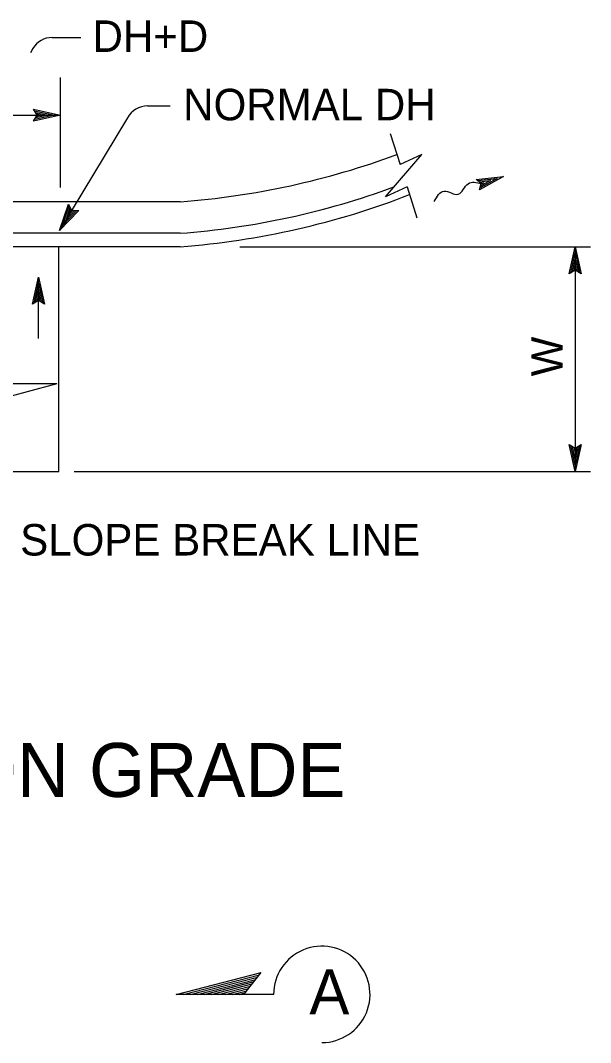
# Model space of a CAD drawing. Extents: x -894 to 866, y -472 to 714.
# Drawn here: x -415.4 to -288.6, y 157.2 to 384.6 of the extents above; entities that cross this region are included whole.
import ezdxf

# ---------------------------------------------------------------- set-up
doc = ezdxf.new("R2010")
doc.units = 0
for name, color, linetype in [('df_DETAIL-anno', 7, 'Continuous'), ('df_FLOW-LINE', 7, 'Continuous'), ('mc_CURB-GUTTER', 7, 'Continuous'), ('pp_PRESENTATION', 7, 'Continuous'), ('str_Concrete-A', 7, 'Continuous')]:
    doc.layers.add(name, color=color, linetype=linetype)

msp = doc.modelspace()

# ---------------------------------------------------------------- linework, layer by layer
at = {"layer": 'df_DETAIL-anno'}
for p, q in [((-408.4, 380.77), (-401.99, 380.77)), ((-412.69, 378.35), (-413.23, 377.41)), ((-406.51, 347.44), (-406.51, 371.86)), ((-411.71, 363.5), (-412.51, 364.84)), ((-412.51, 364.84), (-412.51, 364.84)), ((-412.51, 364.84), (-406.51, 363.5)), ((-412.29, 364.49), (-407.89, 363.5)), ((-412.06, 364.13), (-409.27, 363.5)), ((-411.88, 363.78), (-410.65, 363.51)), ((-387.18, 365.58), (-382.15, 365.58)), ((-439.87, 363.5), (-406.51, 363.5)), ((-406.51, 363.5), (-412.51, 362.17)), ((-412.51, 362.17), (-411.71, 363.5)), ((-412.51, 362.17), (-412.51, 362.17)), ((-407.9, 363.5), (-412.27, 362.53)), ((-409.27, 363.5), (-412.1, 362.88)), ((-410.65, 363.51), (-411.86, 363.24)), ((-391.6, 362.93), (-406.74, 337.88)), ((-406.51, 363.5), (-406.51, 363.5)), ((-406.74, 337.88), (-404.77, 343.71)), ((-406.02, 339.08), (-404.58, 343.32)), ((-404.77, 343.71), (-404.77, 343.71)), ((-404.77, 343.71), (-404.05, 342.34)), ((-402.48, 342.33), (-406.74, 337.88)), ((-402.9, 342.33), (-406.02, 339.07)), ((-405.3, 340.25), (-404.38, 342.99)), ((-403.33, 342.31), (-405.3, 340.25)), ((-404.59, 341.43), (-404.19, 342.6)), ((-403.72, 342.34), (-404.59, 341.43)), ((-404.05, 342.34), (-402.48, 342.33)), ((-402.48, 342.33), (-402.48, 342.33)), ((-406.74, 337.88), (-406.74, 337.88)), ((-366.64, 334.23), (-288.6, 334.23)), ((-293.33, 328.23), (-291.99, 334.23)), ((-293.33, 328.23), (-291.99, 334.23)), ((-291.99, 334.23), (-291.99, 284.25)), ((-291.99, 334.23), (-291.99, 334.23)), ((-291.99, 334.23), (-290.66, 328.23)), ((-291.99, 334.23), (-291.99, 334.23)), ((-291.99, 334.23), (-290.66, 328.23)), ((-292.97, 328.44), (-291.99, 332.85)), ((-292.97, 328.44), (-291.99, 332.85)), ((-291.98, 332.84), (-291.02, 328.46)), ((-291.98, 332.84), (-291.02, 328.46)), ((-292.61, 328.68), (-291.99, 331.47)), ((-292.61, 328.68), (-291.99, 331.47)), ((-292.27, 328.85), (-291.99, 330.08)), ((-292.27, 328.85), (-291.99, 330.08)), ((-291.99, 331.47), (-291.36, 328.64)), ((-291.99, 331.47), (-291.36, 328.64)), ((-291.99, 330.08), (-291.72, 328.88)), ((-291.99, 330.08), (-291.72, 328.88)), ((-291.99, 329.03), (-293.33, 328.23)), ((-291.99, 329.03), (-293.33, 328.23)), ((-293.33, 328.23), (-293.33, 328.23)), ((-293.33, 328.23), (-293.33, 328.23)), ((-290.66, 328.23), (-291.99, 329.03)), ((-290.66, 328.23), (-291.99, 329.03)), ((-290.66, 328.23), (-290.66, 328.23)), ((-290.66, 328.23), (-290.66, 328.23)), ((-291.99, 284.25), (-293.32, 290.25)), ((-293.32, 290.25), (-293.32, 290.25)), ((-293.32, 290.25), (-291.99, 289.45)), ((-291.99, 284.25), (-293.32, 290.25)), ((-293.32, 290.25), (-293.32, 290.25)), ((-293.32, 290.25), (-291.99, 289.45)), ((-291.99, 285.64), (-292.96, 290.01)), ((-291.99, 285.64), (-292.96, 290.01)), ((-291.99, 287.01), (-292.61, 289.84)), ((-291.99, 287.01), (-292.61, 289.84)), ((-291.98, 288.39), (-292.25, 289.6)), ((-291.98, 288.39), (-292.25, 289.6)), ((-291.99, 289.45), (-290.65, 290.25)), ((-290.65, 290.25), (-291.99, 284.25)), ((-291.99, 289.45), (-290.65, 290.25)), ((-290.65, 290.25), (-291.99, 284.25)), ((-291, 290.03), (-291.99, 285.63)), ((-291, 290.03), (-291.99, 285.63)), ((-291.36, 289.8), (-291.99, 287.01)), ((-291.36, 289.8), (-291.99, 287.01)), ((-291.71, 289.62), (-291.98, 288.39)), ((-291.71, 289.62), (-291.98, 288.39)), ((-290.65, 290.25), (-290.65, 290.25)), ((-290.65, 290.25), (-290.65, 290.25)), ((-403.45, 284.25), (-288.6, 284.25)), ((-291.99, 284.25), (-291.99, 284.25)), ((-291.99, 284.25), (-291.99, 284.25))]:
    msp.add_line(p, q, dxfattribs=at)
for centre, end in [((-408.4, 375.77), 148.9044), ((-387.18, 360.58), 151.9669)]:
    msp.add_arc(centre, 5, 90, end, dxfattribs=at)
at = {"layer": 'df_FLOW-LINE'}
for p, q in [((-314.02, 349.23), (-307.93, 349.84)), ((-312.91, 348.32), (-314.02, 349.23)), ((-313.69, 348.96), (-309.4, 349.39)), ((-313.37, 348.69), (-310.86, 348.94)), ((-307.93, 349.84), (-313.32, 346.93)), ((-313.32, 346.93), (-312.91, 348.32)), ((-309.4, 349.39), (-313.19, 347.35)), ((-310.86, 348.94), (-313.07, 347.75)), ((-313.04, 348.42), (-312.32, 348.49)), ((-312.32, 348.49), (-312.94, 348.16)), ((-312.91, 348.32), (-312.91, 348.32)), ((-307.93, 349.84), (-307.93, 349.84)), ((-313.32, 346.93), (-313.32, 346.93))]:
    msp.add_line(p, q, dxfattribs=at)
msp.add_spline([(-323.38, 344.28), (-321.17, 346.63), (-318.03, 345.91), (-315.82, 348.26), (-312.91, 348.32)], degree=3, dxfattribs=at)
at = {"layer": 'mc_CURB-GUTTER'}
for p, q in [((-333.15, 359.42), (-330.98, 352.54)), ((-329.41, 347.53), (-327.25, 340.64)), ((-379.87, 344.25), (-616.87, 344.25)), ((-379.87, 337.25), (-619.66, 337.25)), ((-379.87, 334.25), (-616.87, 334.25))]:
    msp.add_line(p, q, dxfattribs=at)
msp.add_lwpolyline([(-329.41, 347.53), (-334.22, 345.33), (-326.17, 354.73), (-330.98, 352.54)], dxfattribs=at)
for centre, end in [((-392.97, 520.01), 290.3501), ((-393.01, 513.01), 290.1344), ((-393.01, 510.01), 291.3367)]:
    msp.add_arc(centre, 176.25, 274.2764, end, dxfattribs=at)
at = {"layer": 'pp_PRESENTATION'}
for p, q in [((-412.77, 321.5), (-411.43, 327.5)), ((-411.43, 313.81), (-411.43, 327.5)), ((-411.43, 327.5), (-411.43, 327.5)), ((-411.43, 327.5), (-410.1, 321.5)), ((-412.42, 321.72), (-411.43, 326.12)), ((-411.43, 326.11), (-410.46, 321.73)), ((-412.06, 321.95), (-411.44, 324.74)), ((-411.71, 322.13), (-411.44, 323.36)), ((-411.44, 324.74), (-410.81, 321.91)), ((-411.44, 323.36), (-411.17, 322.15)), ((-411.43, 322.3), (-412.77, 321.5)), ((-412.77, 321.5), (-412.77, 321.5)), ((-410.1, 321.5), (-411.43, 322.3)), ((-410.1, 321.5), (-410.1, 321.5)), ((-380.8, 167.94), (-361.85, 172.77)), ((-379.24, 167.94), (-362.26, 172.27)), ((-377.68, 167.94), (-362.66, 171.77)), ((-376.13, 167.94), (-363.07, 171.27)), ((-374.57, 167.94), (-363.47, 170.77)), ((-365.76, 167.94), (-361.85, 172.77)), ((-373.01, 167.94), (-363.88, 170.27)), ((-371.45, 167.94), (-364.28, 169.77)), ((-369.89, 167.94), (-364.69, 169.26)), ((-368.33, 167.94), (-365.1, 168.76)), ((-366.78, 167.94), (-365.5, 168.26)), ((-359.09, 167.94), (-380.8, 167.94))]:
    msp.add_line(p, q, dxfattribs=at)
msp.add_arc((-348.38, 167.94), 10.72, 269.9995, 180, dxfattribs=at)
at = {"layer": 'str_Concrete-A'}
for p, q in [((-406.87, 284.25), (-406.87, 334.25)), ((-438.87, 295.25), (-407.29, 303.85)), ((-435.87, 303.85), (-407.32, 303.85)), ((-568.87, 284.25), (-406.87, 284.25))]:
    msp.add_line(p, q, dxfattribs=at)

# ---------------------------------------------------------------- texts
at = {"layer": 'df_DETAIL-anno'}
for s, height, p in [('DH+D', 7, (-399.4, 377.58)), ('NORMAL DH', 7, (-379.23, 362.37)), ('SLOPE BREAK LINE', 7, (-415.5, 265.56)), ('TYPE G0 AND G1 THRU G6 INLETS ON GRADE', 12, (-700.66, 211.86))]:
    msp.add_text(s, height=height, dxfattribs=at).set_placement(p)
msp.add_text('W', height=7, rotation=90, dxfattribs=at).set_placement((-294.78, 305.41))
at = {"layer": 'pp_PRESENTATION'}
msp.add_text('A', height=10, dxfattribs=at).set_placement((-351.17, 163.48))

doc.saveas('drawing.dxf')
